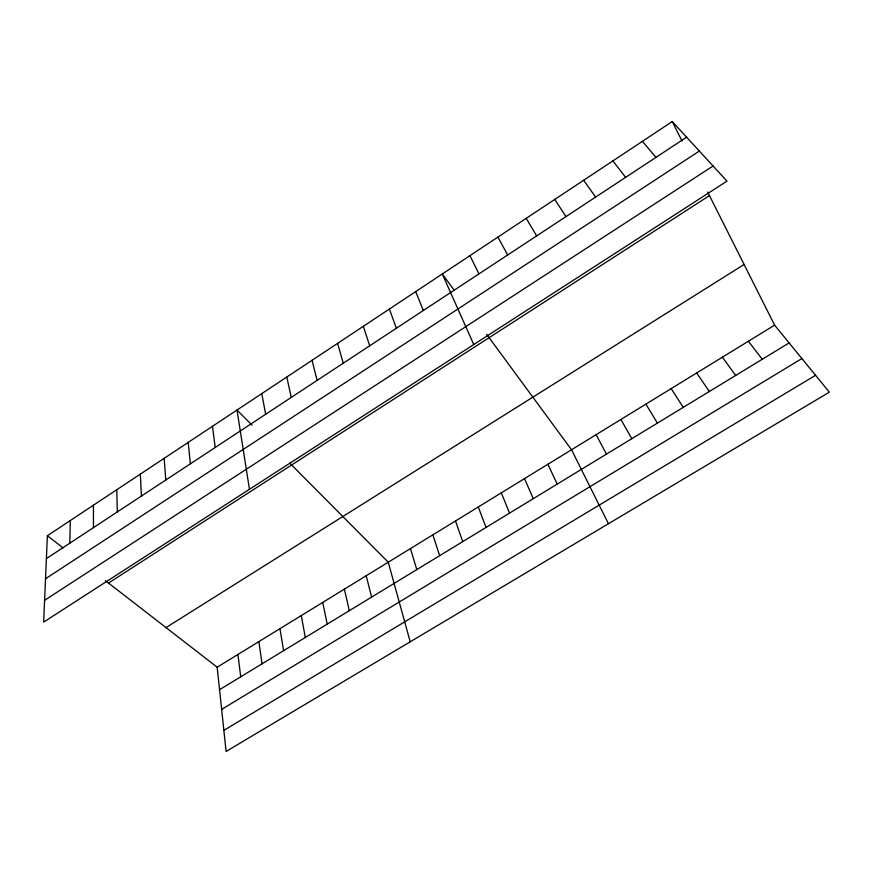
<?xml version="1.0" encoding="UTF-8"?>
<svg xmlns="http://www.w3.org/2000/svg" width="873" height="873" viewBox="0 0 873 873"><rect width="100%" height="100%" fill="white"/><g stroke="black" fill="none" stroke-linecap="round" stroke-linejoin="round"><path stroke-width="1.31" d="M69.807 543.192L70.287 520.548M47.382 535.738L43.65 622.1L726.969 181.137L672.254 121.543L47.382 535.738L63.129 547.928M46.389 558.6L686.625 137.192M45.527 578.744L699.36 151.062M44.588 600.318L713.066 165.99M108.514 583.066L709.476 195.607M166.012 627.589L744.102 264.486M217.17 667.201L774.602 325.149L829.35 392.163L226.096 751.457L217.17 667.201L105.393 580.654M219.559 689.681L789.116 342.914M221.644 709.389L801.894 358.563M223.87 730.374L815.568 375.292M252.046 425.162L237.009 410.037L249.46 489.284M289.781 463.137L388.245 562.234L410.201 641.808M642.397 141.328L655.95 157.38M612.868 160.905L625.625 177.35M748.368 341.234L762.26 359.261M454.375 290.436L442.284 273.98L473.766 344.529M486.73 334.435L571.531 449.759L608.459 523.724M722.386 357.177L735.666 375.455M583.655 180.264L595.626 197.08M696.654 372.967L709.323 391.486M554.77 199.415L565.977 216.602M671.162 388.616L683.243 407.375M645.911 404.112L657.402 423.099M526.19 218.359L536.644 235.906M620.889 419.466L631.812 438.683M497.926 237.096L507.639 255.003M596.095 434.678L606.462 454.124M672.254 121.543L682.031 141M707.676 192.027L774.602 325.149M469.947 255.636L478.95 273.882M547.906 464.25L557.192 484.111M524.498 478.622L533.261 498.679M501.288 492.863L509.548 513.128M415.701 291.593L423.329 310.493M478.284 506.973L486.043 527.434M389.391 309.031L396.364 328.248M455.477 520.974L462.745 541.62M432.866 534.843L439.654 555.675M363.354 326.295L369.672 345.806M410.463 548.593L416.77 569.611M337.578 343.384L343.264 363.19M312.054 360.298L317.128 380.399M366.213 575.744L371.603 597.11M344.377 589.144L349.309 610.674M286.791 377.038L291.255 397.422M322.726 602.435L327.222 624.13M261.78 393.625L265.654 414.282M301.261 615.607L305.31 637.465M279.971 628.669L283.594 650.691M258.866 641.622L262.064 663.796M212.488 426.286L215.205 447.478M237.936 654.466L240.719 676.793M188.208 442.382L190.369 463.836M164.168 458.325L165.772 480.019M140.357 474.104L141.426 496.05M116.775 489.731L117.309 511.916M93.422 505.216L93.444 527.63"/></g></svg>
